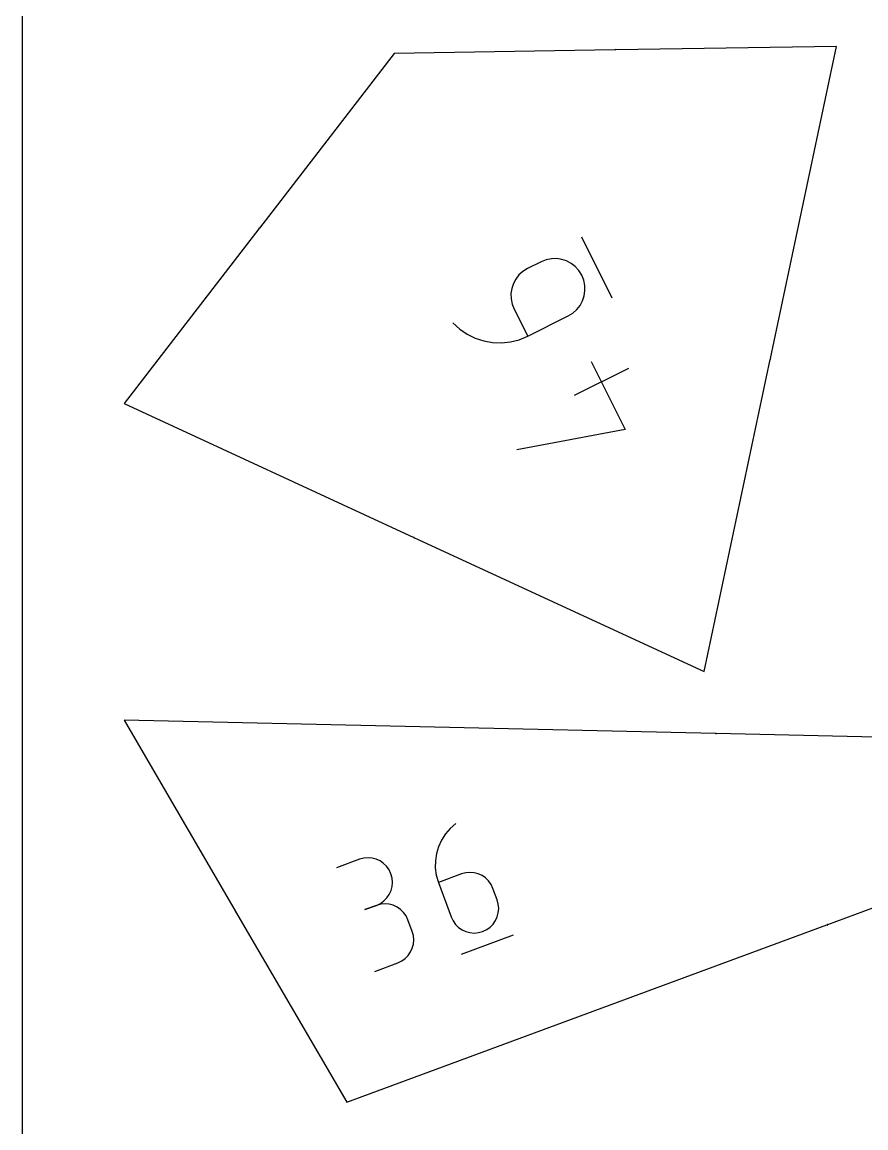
# Model space of a CAD drawing. Extents: x 0 to 200, y 0 to 297.
# Drawn here: x 0 to 55.2, y 77.3 to 149.7 of the extents above; entities that cross this region are included whole.
import ezdxf

# ---------------------------------------------------------------- set-up
doc = ezdxf.new("R2010")
doc.units = 0

msp = doc.modelspace()

# ---------------------------------------------------------------- linework, layer by layer
at = {"layer": 'annotation', "color": 1}
for p, q in [((38.804509, 147.866778), (38.806657, 147.874792)), ((38.810204, 147.866868), (38.804509, 147.866778)), ((38.808533, 147.864561), (38.808461, 147.869117)), ((38.814051, 147.866929), (38.8162, 147.874942)), ((38.819747, 147.867019), (38.814051, 147.866929)), ((38.818076, 147.864712), (38.818004, 147.869267)), ((15.505156, 136.181454), (15.499832, 136.18867)), ((15.506147, 136.196831), (15.504643, 136.194881)), ((15.508918, 136.186328), (15.505156, 136.181454)), ((15.509742, 136.183361), (15.505843, 136.18637)), ((15.506449, 136.197157), (15.506147, 136.196831)), ((15.506795, 136.197417), (15.506449, 136.197157)), ((15.507174, 136.197609), (15.506795, 136.197417)), ((15.507576, 136.197733), (15.507174, 136.197609)), ((15.507992, 136.197786), (15.507576, 136.197733)), ((15.508412, 136.197769), (15.507992, 136.197786)), ((15.508827, 136.197679), (15.508412, 136.197769)), ((15.509225, 136.197515), (15.508827, 136.197679)), ((15.509598, 136.197277), (15.509225, 136.197515)), ((15.510046, 136.193821), (15.509292, 136.192845)), ((15.509292, 136.192845), (15.510046, 136.193821)), ((15.509925, 136.196975), (15.509598, 136.197277)), ((15.509598, 136.197277), (15.509598, 136.197277)), ((15.510185, 136.19663), (15.509925, 136.196975)), ((15.510046, 136.193821), (15.510285, 136.194196)), ((15.510348, 136.194148), (15.510046, 136.193821)), ((15.510046, 136.193821), (15.510046, 136.193821)), ((15.510378, 136.196251), (15.510185, 136.19663)), ((15.510285, 136.194196), (15.510449, 136.194596)), ((15.510693, 136.194408), (15.510348, 136.194148)), ((15.510502, 136.195849), (15.510378, 136.196251)), ((15.510449, 136.194596), (15.510539, 136.195011)), ((15.510556, 136.195432), (15.510502, 136.195849)), ((15.510539, 136.195011), (15.510556, 136.195432)), ((15.511072, 136.1946), (15.510693, 136.194408)), ((15.511474, 136.194723), (15.511072, 136.1946)), ((15.51189, 136.194777), (15.511474, 136.194723)), ((15.512311, 136.194759), (15.51189, 136.194777)), ((15.512725, 136.194669), (15.512311, 136.194759)), ((15.513124, 136.194506), (15.512725, 136.194669)), ((15.513497, 136.194268), (15.513124, 136.194506)), ((15.51341, 136.188114), (15.514915, 136.190063)), ((15.514473, 136.193515), (15.513497, 136.194268)), ((15.513497, 136.194268), (15.513497, 136.194268)), ((15.514798, 136.193214), (15.514473, 136.193515)), ((15.515057, 136.192869), (15.514798, 136.193214)), ((15.514915, 136.190063), (15.515154, 136.190438)), ((15.514915, 136.190063), (15.514915, 136.190063)), ((15.515249, 136.192491), (15.515057, 136.192869)), ((15.515154, 136.190438), (15.515318, 136.190838)), ((15.515372, 136.192089), (15.515249, 136.192491)), ((15.515318, 136.190838), (15.515408, 136.191253)), ((15.515426, 136.191673), (15.515372, 136.192089)), ((15.515408, 136.191253), (15.515426, 136.191673)), ((38.609263, 131.633437), (36.609919, 135.622529)), ((33.95121, 134.009838), (33.068637, 133.567489)), ((34.28421, 134.141052), (33.95121, 134.009838)), ((34.625437, 134.209178), (34.28421, 134.141052)), ((34.967374, 134.216687), (34.625437, 134.209178)), ((35.302501, 134.166049), (34.967374, 134.216687)), ((35.623299, 134.059736), (35.302501, 134.166049)), ((35.922249, 133.900218), (35.623299, 134.059736)), ((36.191832, 133.689967), (35.922249, 133.900218)), ((32.506005, 133.146913), (32.295953, 132.877763)), ((32.764382, 133.37931), (32.506005, 133.146913)), ((33.068637, 133.567489), (32.764382, 133.37931)), ((33.068637, 133.567489), (33.068637, 133.567489)), ((36.424528, 133.431452), (36.191832, 133.689967)), ((36.612819, 133.127146), (36.424528, 133.431452)), ((36.7436, 132.79484), (36.612819, 133.127146)), ((36.612819, 133.127146), (36.612819, 133.127146)), ((32.136672, 132.579327), (32.030608, 132.259069)), ((32.295953, 132.877763), (32.136672, 132.579327)), ((36.811275, 132.454054), (36.7436, 132.79484)), ((36.818332, 132.112353), (36.811275, 132.454054)), ((32.030608, 132.259069), (31.980206, 131.924456)), ((31.980206, 131.924456), (31.987915, 131.582952)), ((36.660553, 131.456463), (36.767262, 131.777301)), ((36.767262, 131.777301), (36.818332, 132.112353)), ((31.987915, 131.582952), (32.056178, 131.242023)), ((32.056178, 131.242023), (32.187444, 130.909136)), ((36.290179, 130.887685), (36.500696, 131.157403)), ((36.500696, 131.157403), (36.660553, 131.456463)), ((32.187444, 130.909136), (33.0754, 129.137485)), ((33.0754, 129.137485), (35.727123, 130.466536)), ((35.727123, 130.466536), (36.031491, 130.654875)), ((35.727123, 130.466536), (35.727123, 130.466536)), ((36.031491, 130.654875), (36.290179, 130.887685)), ((28.188777, 130.018036), (28.188777, 130.018036)), ((28.188777, 130.018036), (28.633448, 129.605879)), ((28.633448, 129.605879), (29.123272, 129.268658)), ((29.123272, 129.268658), (29.649427, 129.007936)), ((29.649427, 129.007936), (30.203094, 128.825272)), ((30.203094, 128.825272), (30.775453, 128.722229)), ((31.357683, 128.700368), (31.940964, 128.761249)), ((31.940964, 128.761249), (32.516477, 128.906434)), ((32.516477, 128.906434), (33.0754, 129.137485)), ((30.775453, 128.722229), (31.357683, 128.700368)), ((37.226631, 127.474717), (39.446898, 123.044839)), ((48.941023, 127.643086), (48.940965, 127.642607)), ((48.940965, 127.642607), (48.940993, 127.642138)), ((48.940993, 127.642138), (48.941101, 127.641689)), ((48.941577, 127.645707), (48.941023, 127.643086)), ((48.941023, 127.643086), (48.941023, 127.643086)), ((48.941101, 127.641689), (48.941283, 127.641268)), ((48.941283, 127.641268), (48.941532, 127.640885)), ((48.941532, 127.640885), (48.941844, 127.640549)), ((48.941844, 127.640549), (48.942211, 127.640268)), ((48.942211, 127.640268), (48.942629, 127.640052)), ((48.942629, 127.640052), (48.943092, 127.63991)), ((48.943069, 127.652754), (48.943011, 127.652275)), ((48.943011, 127.652275), (48.943039, 127.651806)), ((48.943039, 127.651806), (48.943145, 127.651357)), ((48.94321, 127.653216), (48.943069, 127.652754)), ((48.943069, 127.652754), (48.943069, 127.652754)), ((48.943092, 127.63991), (48.944397, 127.639634)), ((48.943145, 127.651357), (48.943326, 127.650936)), ((48.943425, 127.653633), (48.94321, 127.653216)), ((48.943326, 127.650936), (48.943574, 127.650554)), ((48.943705, 127.654), (48.943425, 127.653633)), ((48.943574, 127.650554), (48.943885, 127.650218)), ((48.94404, 127.654312), (48.943705, 127.654)), ((48.943885, 127.650218), (48.944251, 127.649937)), ((48.944422, 127.654561), (48.94404, 127.654312)), ((48.944251, 127.649937), (48.944669, 127.649721)), ((48.944397, 127.639634), (48.944397, 127.639634)), ((48.944397, 127.639634), (48.944878, 127.639576)), ((48.944842, 127.654742), (48.944422, 127.654561)), ((48.944669, 127.649721), (48.945131, 127.649579)), ((48.945291, 127.65485), (48.944842, 127.654742)), ((48.944878, 127.639576), (48.945347, 127.639604)), ((48.945131, 127.649579), (48.946437, 127.649303)), ((48.94576, 127.654878), (48.945291, 127.65485)), ((48.945347, 127.639604), (48.945796, 127.639712)), ((48.946241, 127.654821), (48.94576, 127.654878)), ((48.945796, 127.639712), (48.946215, 127.639893)), ((48.946215, 127.639893), (48.946598, 127.640143)), ((48.946241, 127.654821), (48.946241, 127.654821)), ((48.947546, 127.654545), (48.946241, 127.654821)), ((48.946437, 127.649303), (48.946437, 127.649303)), ((48.946437, 127.649303), (48.946917, 127.649245)), ((48.946598, 127.640143), (48.946933, 127.640454)), ((48.946917, 127.649245), (48.947387, 127.649273)), ((48.946933, 127.640454), (48.947213, 127.640821)), ((48.947213, 127.640821), (48.947428, 127.641239)), ((48.947387, 127.649273), (48.947837, 127.649381)), ((48.947428, 127.641239), (48.947569, 127.6417)), ((48.948009, 127.654403), (48.947546, 127.654545)), ((48.947569, 127.6417), (48.948124, 127.644321)), ((48.947837, 127.649381), (48.948258, 127.649562)), ((48.948426, 127.654187), (48.948009, 127.654403)), ((48.948124, 127.644321), (48.95338, 127.643209)), ((48.948258, 127.649562), (48.948641, 127.649811)), ((48.948794, 127.653906), (48.948426, 127.654187)), ((48.948641, 127.649811), (48.948977, 127.650122)), ((48.949106, 127.65357), (48.948794, 127.653906)), ((48.948977, 127.650122), (48.949258, 127.650489)), ((48.949355, 127.653187), (48.949106, 127.65357)), ((48.949258, 127.650489), (48.949473, 127.650907)), ((48.949537, 127.652766), (48.949355, 127.653187)), ((48.949473, 127.650907), (48.949615, 127.651368)), ((48.949644, 127.652317), (48.949537, 127.652766)), ((48.949615, 127.651368), (48.949558, 127.650889)), ((48.949558, 127.650889), (48.949586, 127.65042)), ((48.949586, 127.65042), (48.949694, 127.649971)), ((48.949615, 127.651368), (48.949673, 127.651848)), ((48.949757, 127.65183), (48.949615, 127.651368)), ((48.949615, 127.651368), (48.949615, 127.651368)), ((48.949615, 127.651368), (48.949615, 127.651368)), ((48.949673, 127.651848), (48.949644, 127.652317)), ((48.949694, 127.649971), (48.949876, 127.64955)), ((48.949973, 127.652247), (48.949757, 127.65183)), ((48.949876, 127.64955), (48.950125, 127.649167)), ((48.950254, 127.652614), (48.949973, 127.652247)), ((48.950125, 127.649167), (48.950437, 127.648831)), ((48.95059, 127.652925), (48.950254, 127.652614)), ((48.950437, 127.648831), (48.950805, 127.64855)), ((48.950973, 127.653174), (48.95059, 127.652925)), ((48.950805, 127.64855), (48.951223, 127.648334)), ((48.951395, 127.653356), (48.950973, 127.653174)), ((48.951223, 127.648334), (48.951685, 127.648192)), ((48.951845, 127.653463), (48.951395, 127.653356)), ((48.951685, 127.648192), (48.951685, 127.648192)), ((48.951685, 127.648192), (48.952163, 127.648135)), ((48.952314, 127.653491), (48.951845, 127.653463)), ((48.952163, 127.648135), (48.952631, 127.648163)), ((48.95338, 127.643209), (48.95227, 127.637967)), ((48.952795, 127.653434), (48.952314, 127.653491)), ((48.952631, 127.648163), (48.95308, 127.648271)), ((48.953255, 127.653292), (48.952795, 127.653434)), ((48.952795, 127.653434), (48.952795, 127.653434)), ((48.95308, 127.648271), (48.9535, 127.648452)), ((48.953671, 127.653077), (48.953255, 127.653292)), ((48.9535, 127.648452), (48.953883, 127.648702)), ((48.954038, 127.652796), (48.953671, 127.653077)), ((48.953883, 127.648702), (48.954219, 127.649013)), ((48.954349, 127.65246), (48.954038, 127.652796)), ((48.954219, 127.649013), (48.9545, 127.64938)), ((48.954597, 127.652077), (48.954349, 127.65246)), ((48.9545, 127.64938), (48.954715, 127.649797)), ((48.954779, 127.651657), (48.954597, 127.652077)), ((48.954715, 127.649797), (48.954857, 127.650259)), ((48.954886, 127.651207), (48.954779, 127.651657)), ((48.954857, 127.650259), (48.954914, 127.650738)), ((48.954857, 127.650259), (48.954857, 127.650259)), ((48.954914, 127.650738), (48.954886, 127.651207)), ((39.665812, 127.035814), (36.12251, 125.259901)), ((39.446898, 123.044839), (32.355665, 121.70426)), ((25.634885, 115.966283), (25.634814, 115.965858)), ((25.634814, 115.965858), (25.634819, 115.965434)), ((25.634819, 115.965434), (25.634896, 115.96502)), ((25.635034, 115.9667), (25.634885, 115.966283)), ((25.634896, 115.96502), (25.635041, 115.964626)), ((25.635256, 115.967085), (25.635034, 115.9667)), ((25.635034, 115.9667), (25.635034, 115.9667)), ((25.635041, 115.964626), (25.635251, 115.964261)), ((25.635251, 115.964261), (25.635523, 115.963935)), ((25.635535, 115.967416), (25.635256, 115.967085)), ((25.635523, 115.963935), (25.635852, 115.963656)), ((25.635861, 115.967688), (25.635535, 115.967416)), ((25.635852, 115.963656), (25.636237, 115.963434)), ((25.636227, 115.967898), (25.635861, 115.967688)), ((25.636621, 115.968043), (25.636227, 115.967898)), ((25.636237, 115.963434), (25.636237, 115.963434)), ((25.636237, 115.963434), (25.636655, 115.963285)), ((25.637035, 115.96812), (25.636621, 115.968043)), ((25.636655, 115.963285), (25.637081, 115.963214)), ((25.636953, 115.970757), (25.636882, 115.97033)), ((25.636882, 115.97033), (25.636886, 115.969905)), ((25.636886, 115.969905), (25.636963, 115.969491)), ((25.637103, 115.971176), (25.636953, 115.970757)), ((25.636963, 115.969491), (25.637107, 115.969097)), ((25.63746, 115.968125), (25.637035, 115.96812)), ((25.637081, 115.963214), (25.637506, 115.963219)), ((25.637617, 115.972289), (25.637103, 115.971176)), ((25.637103, 115.971176), (25.637103, 115.971176)), ((25.637107, 115.969097), (25.637317, 115.968732)), ((25.637317, 115.968732), (25.637589, 115.968405)), ((25.637886, 115.968054), (25.63746, 115.968125)), ((25.637506, 115.963219), (25.63792, 115.963295)), ((25.637589, 115.968405), (25.637919, 115.968126)), ((25.637839, 115.972674), (25.637617, 115.972289)), ((25.638118, 115.973004), (25.637839, 115.972674)), ((25.638303, 115.967905), (25.637886, 115.968054)), ((25.637919, 115.968126), (25.638303, 115.967905)), ((25.63792, 115.963295), (25.638314, 115.96344)), ((25.638444, 115.973275), (25.638118, 115.973004)), ((25.638303, 115.967905), (25.638303, 115.967905)), ((25.638303, 115.967905), (25.638721, 115.967755)), ((25.638688, 115.967683), (25.638303, 115.967905)), ((25.638303, 115.967905), (25.638303, 115.967905)), ((25.638314, 115.96344), (25.638678, 115.96365)), ((25.638809, 115.973485), (25.638444, 115.973275)), ((25.638678, 115.96365), (25.639005, 115.963921)), ((25.639018, 115.967405), (25.638688, 115.967683)), ((25.638721, 115.967755), (25.639147, 115.967685)), ((25.639203, 115.973629), (25.638809, 115.973485)), ((25.639005, 115.963921), (25.639283, 115.96425)), ((25.639289, 115.967078), (25.639018, 115.967405)), ((25.639147, 115.967685), (25.639572, 115.967689)), ((25.639617, 115.973705), (25.639203, 115.973629)), ((25.639283, 115.96425), (25.639504, 115.964633)), ((25.639499, 115.966713), (25.639289, 115.967078)), ((25.639644, 115.966318), (25.639499, 115.966713)), ((25.639504, 115.964633), (25.639654, 115.965052)), ((25.639504, 115.964633), (25.639504, 115.964633)), ((25.639572, 115.967689), (25.639986, 115.967766)), ((25.640041, 115.973709), (25.639617, 115.973705)), ((25.63972, 115.965904), (25.639644, 115.966318)), ((25.639654, 115.965052), (25.639725, 115.965479)), ((25.639725, 115.965479), (25.63972, 115.965904)), ((25.639986, 115.967766), (25.640381, 115.967911)), ((25.640466, 115.973637), (25.640041, 115.973709)), ((25.640381, 115.967911), (25.640746, 115.968122)), ((25.640884, 115.973488), (25.640466, 115.973637)), ((25.640746, 115.968122), (25.641072, 115.968394)), ((25.641269, 115.973267), (25.640884, 115.973488)), ((25.640884, 115.973488), (25.640884, 115.973488)), ((25.641072, 115.968394), (25.641351, 115.968724)), ((25.641599, 115.972988), (25.641269, 115.973267)), ((25.641351, 115.968724), (25.641573, 115.969109)), ((25.641573, 115.969109), (25.642088, 115.970223)), ((25.641871, 115.972663), (25.641599, 115.972988)), ((25.642081, 115.972299), (25.641871, 115.972663)), ((25.642226, 115.971905), (25.642081, 115.972299)), ((25.642088, 115.970223), (25.642237, 115.970641)), ((25.642088, 115.970223), (25.642088, 115.970223)), ((25.642303, 115.971492), (25.642226, 115.971905)), ((25.642237, 115.970641), (25.642308, 115.971067)), ((25.642308, 115.971067), (25.642303, 115.971492)), ((25.651448, 115.965889), (25.645598, 115.959093)), ((25.645859, 115.968472), (25.651448, 115.965889)), ((25.648569, 115.969935), (25.646503, 115.965465)), ((45.381916, 103.13421), (45.384594, 103.134149)), ((45.384868, 103.146196), (45.38219, 103.146257)), ((45.384746, 103.140839), (45.383405, 103.14087)), ((45.383405, 103.14087), (45.384746, 103.140839)), ((45.384594, 103.134149), (45.385077, 103.134181)), ((45.384594, 103.134149), (45.384594, 103.134149)), ((45.384746, 103.140839), (45.385229, 103.140871)), ((45.385227, 103.140785), (45.384746, 103.140839)), ((45.384746, 103.140839), (45.384746, 103.140839)), ((45.385349, 103.146141), (45.384868, 103.146196)), ((45.385077, 103.134181), (45.385533, 103.134296)), ((45.385677, 103.14065), (45.385227, 103.140785)), ((45.385229, 103.140871), (45.385685, 103.140986)), ((45.385799, 103.146007), (45.385349, 103.146141)), ((45.385533, 103.134296), (45.385955, 103.134484)), ((45.38609, 103.140442), (45.385677, 103.14065)), ((45.385685, 103.140986), (45.386107, 103.141175)), ((45.386212, 103.145799), (45.385799, 103.146007)), ((45.385955, 103.134484), (45.386334, 103.13474)), ((45.386458, 103.140169), (45.38609, 103.140442)), ((45.386107, 103.141175), (45.386486, 103.141431)), ((45.38658, 103.145526), (45.386212, 103.145799)), ((45.386334, 103.13474), (45.386665, 103.135055)), ((45.386773, 103.139839), (45.386458, 103.140169)), ((45.386486, 103.141431), (45.386817, 103.141747)), ((45.386895, 103.145196), (45.38658, 103.145526)), ((45.386665, 103.135055), (45.386937, 103.135423)), ((45.387029, 103.13946), (45.386773, 103.139839)), ((45.386817, 103.141747), (45.387089, 103.142115)), ((45.387151, 103.144817), (45.386895, 103.145196)), ((45.386937, 103.135423), (45.387145, 103.135835)), ((45.387217, 103.139039), (45.387029, 103.13946)), ((45.387089, 103.142115), (45.387297, 103.142529)), ((45.387145, 103.135835), (45.387279, 103.136284)), ((45.387339, 103.144396), (45.387151, 103.144817)), ((45.387331, 103.138584), (45.387217, 103.139039)), ((45.387279, 103.136284), (45.387333, 103.136763)), ((45.387297, 103.142529), (45.387431, 103.142979)), ((45.387364, 103.138104), (45.387331, 103.138584)), ((45.387333, 103.136763), (45.387364, 103.138104)), ((45.387453, 103.143941), (45.387339, 103.144396)), ((45.387364, 103.138104), (45.387364, 103.138104)), ((45.387431, 103.142979), (45.387485, 103.14346)), ((45.387485, 103.14346), (45.387453, 103.143941)), ((45.387485, 103.14346), (45.387485, 103.14346)), ((45.391795, 103.133985), (45.394474, 103.133925)), ((45.394747, 103.145971), (45.392069, 103.146032)), ((45.394626, 103.140615), (45.393285, 103.140645)), ((45.393285, 103.140645), (45.394626, 103.140615)), ((45.394474, 103.133925), (45.394956, 103.133957)), ((45.394474, 103.133925), (45.394474, 103.133925)), ((45.394626, 103.140615), (45.395108, 103.140647)), ((45.395106, 103.14056), (45.394626, 103.140615)), ((45.394626, 103.140615), (45.394626, 103.140615)), ((45.395228, 103.145917), (45.394747, 103.145971)), ((45.394956, 103.133957), (45.395412, 103.134071)), ((45.395557, 103.140426), (45.395106, 103.14056)), ((45.395108, 103.140647), (45.395564, 103.140761)), ((45.395678, 103.145782), (45.395228, 103.145917)), ((45.395412, 103.134071), (45.395834, 103.13426)), ((45.39597, 103.140218), (45.395557, 103.140426)), ((45.395564, 103.140761), (45.395986, 103.14095)), ((45.396091, 103.145574), (45.395678, 103.145782)), ((45.395834, 103.13426), (45.396214, 103.134516)), ((45.396337, 103.139945), (45.39597, 103.140218)), ((45.395986, 103.14095), (45.396366, 103.141207)), ((45.396459, 103.145302), (45.396091, 103.145574)), ((45.396214, 103.134516), (45.396544, 103.134831)), ((45.396653, 103.139615), (45.396337, 103.139945)), ((45.396366, 103.141207), (45.396696, 103.141523)), ((45.396774, 103.144971), (45.396459, 103.145302)), ((45.396544, 103.134831), (45.396817, 103.135198)), ((45.396908, 103.139235), (45.396653, 103.139615)), ((45.396696, 103.141523), (45.396969, 103.141891)), ((45.39703, 103.144592), (45.396774, 103.144971)), ((45.396817, 103.135198), (45.397024, 103.13561)), ((45.397097, 103.138814), (45.396908, 103.139235)), ((45.396969, 103.141891), (45.397176, 103.142304)), ((45.397024, 103.13561), (45.397159, 103.136059)), ((45.397219, 103.144171), (45.39703, 103.144592)), ((45.397211, 103.13836), (45.397097, 103.138814)), ((45.397159, 103.136059), (45.397213, 103.136538)), ((45.397176, 103.142304), (45.397311, 103.142755)), ((45.397243, 103.137879), (45.397211, 103.13836)), ((45.397213, 103.136538), (45.397243, 103.137879)), ((45.397333, 103.143716), (45.397219, 103.144171)), ((45.397243, 103.137879), (45.397243, 103.137879)), ((45.397311, 103.142755), (45.397365, 103.143236)), ((45.397365, 103.143236), (45.397333, 103.143716)), ((45.397365, 103.143236), (45.397365, 103.143236)), ((28.007639, 96.938918), (27.692193, 96.574542)), ((28.379405, 97.260221), (28.007639, 96.938918)), ((28.379405, 97.260221), (28.379405, 97.260221)), ((27.692193, 96.574542), (27.435115, 96.174058)), ((27.238451, 95.74443), (27.104247, 95.292624)), ((27.435115, 96.174058), (27.238451, 95.74443)), ((22.068937, 94.919151), (20.562465, 94.362412)), ((22.348867, 94.994962), (22.068937, 94.919151)), ((22.629716, 95.019097), (22.348867, 94.994962)), ((22.905649, 94.994299), (22.629716, 95.019097)), ((23.170833, 94.923312), (22.905649, 94.994299)), ((23.419436, 94.808878), (23.170833, 94.923312)), ((23.645623, 94.653741), (23.419436, 94.808878)), ((27.034551, 94.825603), (27.031408, 94.350334)), ((27.104247, 95.292624), (27.034551, 94.825603)), ((23.843562, 94.460644), (23.645623, 94.653741)), ((24.007419, 94.232331), (23.843562, 94.460644)), ((24.131361, 93.971544), (24.007419, 94.232331)), ((27.031408, 94.350334), (27.096866, 93.87378)), ((29.30004, 94.060082), (29.019321, 94.035596)), ((29.575805, 94.035739), (29.30004, 94.060082)), ((24.207267, 93.691566), (24.131361, 93.971544)), ((24.131361, 93.971544), (24.131361, 93.971544)), ((24.207108, 93.134427), (24.231629, 93.410579)), ((24.231629, 93.410579), (24.207267, 93.691566)), ((27.096866, 93.87378), (27.232971, 93.402907)), ((28.739443, 93.959645), (27.232971, 93.402907)), ((27.232971, 93.402907), (28.06627, 91.148091)), ((29.019321, 94.035596), (28.739443, 93.959645)), ((29.840821, 93.965207), (29.575805, 94.035739)), ((30.089295, 93.851123), (29.840821, 93.965207)), ((30.31543, 93.696126), (30.089295, 93.851123)), ((30.513434, 93.502854), (30.31543, 93.696126)), ((30.677511, 93.273946), (30.513434, 93.502854)), ((23.866849, 92.393399), (24.022057, 92.619994)), ((24.022057, 92.619994), (24.136364, 92.868951)), ((24.136364, 92.868951), (24.207108, 93.134427)), ((30.801867, 93.012039), (30.677511, 93.273946)), ((31.079214, 92.261568), (30.801867, 93.012039)), ((30.801867, 93.012039), (30.801867, 93.012039)), ((23.182414, 91.906207), (22.428114, 91.627445)), ((22.428114, 91.627445), (23.182414, 91.906207)), ((23.182414, 91.906207), (23.444367, 92.030663)), ((23.462344, 91.982018), (23.182414, 91.906207)), ((23.182414, 91.906207), (23.182414, 91.906207)), ((23.444367, 92.030663), (23.673399, 92.195008)), ((23.743192, 92.006153), (23.462344, 91.982018)), ((23.673399, 92.195008), (23.866849, 92.393399)), ((24.019125, 91.981355), (23.743192, 92.006153)), ((24.28431, 91.910368), (24.019125, 91.981355)), ((24.532913, 91.795934), (24.28431, 91.910368)), ((31.155114, 91.981604), (31.079214, 92.261568)), ((31.179462, 91.700657), (31.155114, 91.981604)), ((13.947085, 91.525492), (13.947085, 91.525492)), ((13.947085, 91.525492), (13.947721, 91.524974)), ((13.947721, 91.524974), (13.94841, 91.524561)), ((13.94841, 91.524561), (13.949143, 91.524255)), ((13.949143, 91.524255), (13.949905, 91.524056)), ((13.949905, 91.524056), (13.950686, 91.523966)), ((13.950686, 91.523966), (13.951474, 91.523986)), ((13.951474, 91.523986), (13.952255, 91.524118)), ((13.952077, 91.528845), (13.952037, 91.528389)), ((13.952037, 91.528389), (13.952077, 91.527929)), ((13.952193, 91.529286), (13.952077, 91.528845)), ((13.952077, 91.527929), (13.952198, 91.527475)), ((13.952382, 91.529702), (13.952193, 91.529286)), ((13.952198, 91.527475), (13.952404, 91.527037)), ((13.952255, 91.524118), (13.953019, 91.524363)), ((13.952642, 91.530083), (13.952382, 91.529702)), ((13.952429, 91.51761), (13.952389, 91.517154)), ((13.952389, 91.517154), (13.952427, 91.516693)), ((13.952404, 91.527037), (13.953754, 91.524723)), ((13.952427, 91.516693), (13.952548, 91.516239)), ((13.952545, 91.518052), (13.952429, 91.51761)), ((13.952734, 91.518468), (13.952545, 91.518052)), ((13.952548, 91.516239), (13.952754, 91.515801)), ((13.952971, 91.530419), (13.952642, 91.530083)), ((13.952994, 91.518849), (13.952734, 91.518468)), ((13.952754, 91.515801), (13.954103, 91.513487)), ((13.953365, 91.530699), (13.952971, 91.530419)), ((13.953322, 91.519184), (13.952994, 91.518849)), ((13.953019, 91.524363), (13.953754, 91.524723)), ((13.953715, 91.519463), (13.953322, 91.519184)), ((13.954518, 91.531371), (13.953365, 91.530699)), ((13.953365, 91.530699), (13.953365, 91.530699)), ((13.954153, 91.519668), (13.953715, 91.519463)), ((13.953715, 91.519463), (13.953715, 91.519463)), ((13.953754, 91.524723), (13.957217, 91.526743)), ((13.954608, 91.51979), (13.954153, 91.519668)), ((13.954956, 91.531577), (13.954518, 91.531371)), ((13.955068, 91.519829), (13.954608, 91.51979)), ((13.955411, 91.531698), (13.954956, 91.531577)), ((13.955525, 91.519789), (13.955068, 91.519829)), ((13.955871, 91.531737), (13.955411, 91.531698)), ((13.955967, 91.519674), (13.955525, 91.519789)), ((13.956328, 91.531697), (13.955871, 91.531737)), ((13.956384, 91.519484), (13.955967, 91.519674)), ((13.95677, 91.531582), (13.956328, 91.531697)), ((13.956766, 91.519223), (13.956384, 91.519484)), ((13.957102, 91.518895), (13.956766, 91.519223)), ((13.957187, 91.531392), (13.95677, 91.531582)), ((13.957057, 91.520309), (13.957017, 91.519853)), ((13.957017, 91.519853), (13.957056, 91.519393)), ((13.957056, 91.519393), (13.957177, 91.518938)), ((13.957173, 91.520751), (13.957057, 91.520309)), ((13.957382, 91.5185), (13.957102, 91.518895)), ((13.957363, 91.521167), (13.957173, 91.520751)), ((13.957177, 91.518938), (13.957382, 91.5185)), ((13.957568, 91.531131), (13.957187, 91.531392)), ((13.957217, 91.526743), (13.957612, 91.527023)), ((13.957217, 91.526743), (13.957217, 91.526743)), ((13.957623, 91.521548), (13.957363, 91.521167)), ((13.957382, 91.5185), (13.958058, 91.517341)), ((13.958058, 91.517341), (13.957382, 91.5185)), ((13.957382, 91.5185), (13.957382, 91.5185)), ((13.957904, 91.530802), (13.957568, 91.531131)), ((13.957612, 91.527023), (13.957941, 91.527359)), ((13.957951, 91.521883), (13.957623, 91.521548)), ((13.958185, 91.530408), (13.957904, 91.530802)), ((13.957941, 91.527359), (13.958202, 91.527741)), ((13.958343, 91.522162), (13.957951, 91.521883)), ((13.961006, 91.528564), (13.957967, 91.533774)), ((13.958389, 91.529971), (13.958185, 91.530408)), ((13.958185, 91.530408), (13.958185, 91.530408)), ((13.958202, 91.527741), (13.958392, 91.528158)), ((13.959502, 91.522838), (13.958343, 91.522162)), ((13.958343, 91.522162), (13.958343, 91.522162)), ((13.95851, 91.529517), (13.958389, 91.529971)), ((13.958392, 91.528158), (13.958508, 91.5286)), ((13.958508, 91.5286), (13.958549, 91.529057)), ((13.958549, 91.529057), (13.95851, 91.529517)), ((13.959938, 91.523042), (13.959502, 91.522838)), ((13.960391, 91.523163), (13.959938, 91.523042)), ((13.960851, 91.523202), (13.960391, 91.523163)), ((13.961307, 91.523161), (13.960851, 91.523202)), ((13.961748, 91.523045), (13.961307, 91.523161)), ((13.962165, 91.522855), (13.961748, 91.523045)), ((13.962547, 91.522595), (13.962165, 91.522855)), ((13.962883, 91.522266), (13.962547, 91.522595)), ((13.963163, 91.521871), (13.962883, 91.522266)), ((13.964512, 91.519557), (13.963163, 91.521871)), ((13.963163, 91.521871), (13.963163, 91.521871)), ((24.7591, 91.640797), (24.532913, 91.795934)), ((24.957039, 91.4477), (24.7591, 91.640797)), ((25.120896, 91.219387), (24.957039, 91.4477)), ((25.244838, 90.9586), (25.120896, 91.219387)), ((28.06627, 91.148091), (28.06627, 91.148091)), ((28.06627, 91.148091), (28.190745, 90.886079)), ((30.969819, 90.910266), (31.084151, 91.159152)), ((31.084151, 91.159152), (31.15492, 91.424561)), ((31.15492, 91.424561), (31.179462, 91.700657)), ((25.5236, 90.204301), (25.244838, 90.9586)), ((25.244838, 90.9586), (25.244838, 90.9586)), ((28.190745, 90.886079), (28.355127, 90.656883)), ((28.355127, 90.656883), (28.553547, 90.463186)), ((28.553547, 90.463186), (28.780133, 90.307669)), ((30.392068, 90.321097), (30.621114, 90.485403)), ((30.621114, 90.485403), (30.814585, 90.683738)), ((30.814585, 90.683738), (30.969819, 90.910266)), ((52.6692, 90.645195), (52.669158, 90.644735)), ((52.669158, 90.644735), (52.669198, 90.644267)), ((52.669198, 90.644267), (52.669325, 90.643801)), ((52.669319, 90.645637), (52.6692, 90.645195)), ((52.66951, 90.646051), (52.669319, 90.645637)), ((52.669325, 90.643801), (52.669787, 90.642549)), ((52.66977, 90.646428), (52.66951, 90.646051)), ((52.670092, 90.646758), (52.66977, 90.646428)), ((52.669787, 90.642549), (52.669787, 90.642549)), ((52.669787, 90.642549), (52.669995, 90.642112)), ((52.669995, 90.642112), (52.670269, 90.641729)), ((52.670474, 90.647031), (52.670092, 90.646758)), ((52.670269, 90.641729), (52.6706, 90.641406)), ((52.67091, 90.647239), (52.670474, 90.647031)), ((52.6706, 90.641406), (52.670978, 90.641147)), ((52.671376, 90.647365), (52.67091, 90.647239)), ((52.67091, 90.647239), (52.67091, 90.647239)), ((52.670978, 90.641147), (52.671393, 90.640955)), ((52.671844, 90.647406), (52.671376, 90.647365)), ((52.671393, 90.640955), (52.671836, 90.640837)), ((52.671522, 90.638913), (52.67148, 90.638452)), ((52.67148, 90.638452), (52.671521, 90.637984)), ((52.671521, 90.637984), (52.671647, 90.637517)), ((52.67164, 90.639356), (52.671522, 90.638913)), ((52.671831, 90.639772), (52.67164, 90.639356)), ((52.671647, 90.637517), (52.671647, 90.637517)), ((52.671647, 90.637517), (52.671854, 90.637082)), ((52.67209, 90.64015), (52.671831, 90.639772)), ((52.671836, 90.640837), (52.672296, 90.640795)), ((52.672304, 90.647365), (52.671844, 90.647406)), ((52.671854, 90.637082), (52.672127, 90.636701)), ((52.672412, 90.64048), (52.67209, 90.64015)), ((52.672127, 90.636701), (52.672458, 90.636379)), ((52.672296, 90.640795), (52.672764, 90.640835)), ((52.672746, 90.647247), (52.672304, 90.647365)), ((52.672794, 90.640754), (52.672412, 90.64048)), ((52.672458, 90.636379), (52.672836, 90.63612)), ((52.673161, 90.647057), (52.672746, 90.647247)), ((52.672764, 90.640835), (52.67323, 90.640962)), ((52.67323, 90.640962), (52.672794, 90.640754)), ((52.672836, 90.63612), (52.67325, 90.635929)), ((52.673538, 90.646799), (52.673161, 90.647057)), ((52.67323, 90.640962), (52.673666, 90.641169)), ((52.673696, 90.641088), (52.67323, 90.640962)), ((52.67323, 90.640962), (52.67323, 90.640962)), ((52.67323, 90.640962), (52.67323, 90.640962)), ((52.67325, 90.635929), (52.673693, 90.635811)), ((52.673869, 90.646476), (52.673538, 90.646799)), ((52.673666, 90.641169), (52.674048, 90.641443)), ((52.673693, 90.635811), (52.674153, 90.63577)), ((52.674164, 90.641128), (52.673696, 90.641088)), ((52.674143, 90.646095), (52.673869, 90.646476)), ((52.674048, 90.641443), (52.67437, 90.641774)), ((52.674351, 90.645658), (52.674143, 90.646095)), ((52.674153, 90.63577), (52.674621, 90.63581)), ((52.674624, 90.641086), (52.674164, 90.641128)), ((52.674351, 90.645658), (52.674351, 90.645658)), ((52.674813, 90.644406), (52.674351, 90.645658)), ((52.67437, 90.641774), (52.674629, 90.642152)), ((52.674621, 90.63581), (52.675087, 90.635936)), ((52.675067, 90.640967), (52.674624, 90.641086)), ((52.674629, 90.642152), (52.67482, 90.642567)), ((52.67494, 90.643939), (52.674813, 90.644406)), ((52.67482, 90.642567), (52.674939, 90.64301)), ((52.674939, 90.64301), (52.67498, 90.643471)), ((52.67498, 90.643471), (52.67494, 90.643939)), ((52.675482, 90.640776), (52.675067, 90.640967)), ((52.675087, 90.635936), (52.675524, 90.636143)), ((52.675087, 90.635936), (52.675087, 90.635936)), ((52.67586, 90.640517), (52.675482, 90.640776)), ((52.675524, 90.636143), (52.675905, 90.636417)), ((52.676191, 90.640193), (52.67586, 90.640517)), ((52.675905, 90.636417), (52.676228, 90.636748)), ((52.676465, 90.639811), (52.676191, 90.640193)), ((52.676228, 90.636748), (52.676487, 90.637125)), ((52.676673, 90.639374), (52.676465, 90.639811)), ((52.676487, 90.637125), (52.676678, 90.63754)), ((52.676799, 90.638909), (52.676673, 90.639374)), ((52.676673, 90.639374), (52.676673, 90.639374)), ((52.676678, 90.63754), (52.676797, 90.637982)), ((52.676797, 90.637982), (52.676838, 90.638442)), ((52.676838, 90.638442), (52.676799, 90.638909)), ((52.67847, 90.648617), (52.678428, 90.648158)), ((52.678428, 90.648158), (52.678468, 90.64769)), ((52.678468, 90.64769), (52.678594, 90.647225)), ((52.678588, 90.649059), (52.67847, 90.648617)), ((52.678779, 90.649474), (52.678588, 90.649059)), ((52.678594, 90.647225), (52.679059, 90.645967)), ((52.679038, 90.649851), (52.678779, 90.649474)), ((52.679361, 90.650182), (52.679038, 90.649851)), ((52.679059, 90.645967), (52.679059, 90.645967)), ((52.679059, 90.645967), (52.679266, 90.645532)), ((52.679266, 90.645532), (52.679539, 90.645151)), ((52.679743, 90.650456), (52.679361, 90.650182)), ((52.679539, 90.645151), (52.67987, 90.644829)), ((52.68018, 90.650663), (52.679743, 90.650456)), ((52.67987, 90.644829), (52.680247, 90.64457)), ((52.682693, 90.651592), (52.68018, 90.650663)), ((52.68018, 90.650663), (52.68018, 90.650663)), ((52.680247, 90.64457), (52.680662, 90.64438)), ((52.680662, 90.64438), (52.681104, 90.644261)), ((52.68079, 90.642338), (52.680749, 90.641877)), ((52.680749, 90.641877), (52.68079, 90.641408)), ((52.680908, 90.642781), (52.68079, 90.642338)), ((52.68079, 90.641408), (52.680917, 90.640941)), ((52.681099, 90.643196), (52.680908, 90.642781)), ((52.680917, 90.640941), (52.680917, 90.640941)), ((52.680917, 90.640941), (52.681123, 90.640506)), ((52.681358, 90.643574), (52.681099, 90.643196)), ((52.681104, 90.644261), (52.681564, 90.64422)), ((52.681123, 90.640506), (52.681397, 90.640126)), ((52.681681, 90.643905), (52.681358, 90.643574)), ((52.681397, 90.640126), (52.681727, 90.639803)), ((52.681564, 90.64422), (52.682033, 90.64426)), ((52.682063, 90.644179), (52.681681, 90.643905)), ((52.681727, 90.639803), (52.682104, 90.639545)), ((52.682033, 90.64426), (52.6825, 90.644387)), ((52.6825, 90.644387), (52.682063, 90.644179)), ((52.682104, 90.639545), (52.682519, 90.639354)), ((52.6825, 90.644387), (52.683758, 90.644852)), ((52.683758, 90.644852), (52.6825, 90.644387)), ((52.6825, 90.644387), (52.6825, 90.644387)), ((52.682519, 90.639354), (52.682961, 90.639235)), ((52.682961, 90.639235), (52.683421, 90.639194)), ((52.683421, 90.639194), (52.68389, 90.639234)), ((52.68389, 90.639234), (52.684357, 90.639361)), ((52.684357, 90.639361), (52.68687, 90.640289)), ((25.599079, 89.925477), (25.5236, 90.204301)), ((25.623099, 89.645417), (25.599079, 89.925477)), ((28.748348, 88.722185), (32.140356, 89.975751)), ((28.780133, 90.307669), (29.029016, 90.193014)), ((29.029016, 90.193014), (29.294326, 90.121904)), ((29.294326, 90.121904), (29.570192, 90.097019)), ((29.570192, 90.097019), (29.850743, 90.121043)), ((29.850743, 90.121043), (30.13011, 90.196656)), ((30.13011, 90.196656), (30.392068, 90.321097)), ((30.13011, 90.196656), (30.13011, 90.196656)), ((25.412914, 88.856491), (25.527365, 89.105057)), ((25.527365, 89.105057), (25.59831, 89.369988)), ((25.59831, 89.369988), (25.623099, 89.645417)), ((24.573081, 88.143218), (24.835041, 88.267654)), ((24.835041, 88.267654), (25.064101, 88.431923)), ((25.064101, 88.431923), (25.257609, 88.630158)), ((25.257609, 88.630158), (25.412914, 88.856491)), ((23.066609, 87.586479), (24.573081, 88.143218)), ((24.573081, 88.143218), (24.573081, 88.143218))]:
    msp.add_line(p, q, dxfattribs=at)
at = {"layer": 'boundary', "color": 5}
for p, q in [((24.347251, 147.641032), (15.522896, 136.209475)), ((38.786687, 147.869346), (24.347251, 147.641032)), ((38.811682, 147.895144), (38.786687, 147.869346)), ((38.837481, 147.870149), (38.811682, 147.895144)), ((53.276917, 148.098462), (38.837481, 147.870149)), ((48.953207, 127.671519), (53.276917, 148.098462)), ((15.491855, 136.169263), (6.6675, 124.737706)), ((15.522896, 136.209475), (15.487269, 136.20489)), ((15.487269, 136.20489), (15.491855, 136.169263)), ((44.618976, 107.194877), (48.942687, 127.62182)), ((48.942687, 127.62182), (48.972796, 127.64141)), ((48.972796, 127.64141), (48.953207, 127.671519)), ((6.6675, 124.737706), (25.620182, 115.976949)), ((25.620182, 115.976949), (25.632581, 115.943235)), ((25.632581, 115.943235), (25.666294, 115.955634)), ((25.666294, 115.955634), (44.618976, 107.194877)), ((45.364279, 103.140644), (6.6675, 104.019877)), ((6.6675, 104.019877), (13.942666, 91.545044)), ((45.390249, 103.16546), (45.364279, 103.140644)), ((45.415066, 103.13949), (45.390249, 103.16546)), ((84.111845, 102.260257), (45.415066, 103.13949)), ((52.70146, 90.652097), (84.111845, 102.260257)), ((13.942666, 91.545044), (13.933521, 91.510306)), ((13.933521, 91.510306), (13.968258, 91.501161)), ((13.968258, 91.501161), (21.243425, 79.026328)), ((21.243425, 79.026328), (52.65381, 90.634487)), ((52.65381, 90.634487), (52.68644, 90.619467)), ((52.68644, 90.619467), (52.70146, 90.652097))]:
    msp.add_line(p, q, dxfattribs=at)
at = {"layer": 'frame', "color": 5}
msp.add_line((0, 296.926), (0, 0), dxfattribs=at)

doc.saveas('drawing.dxf')
